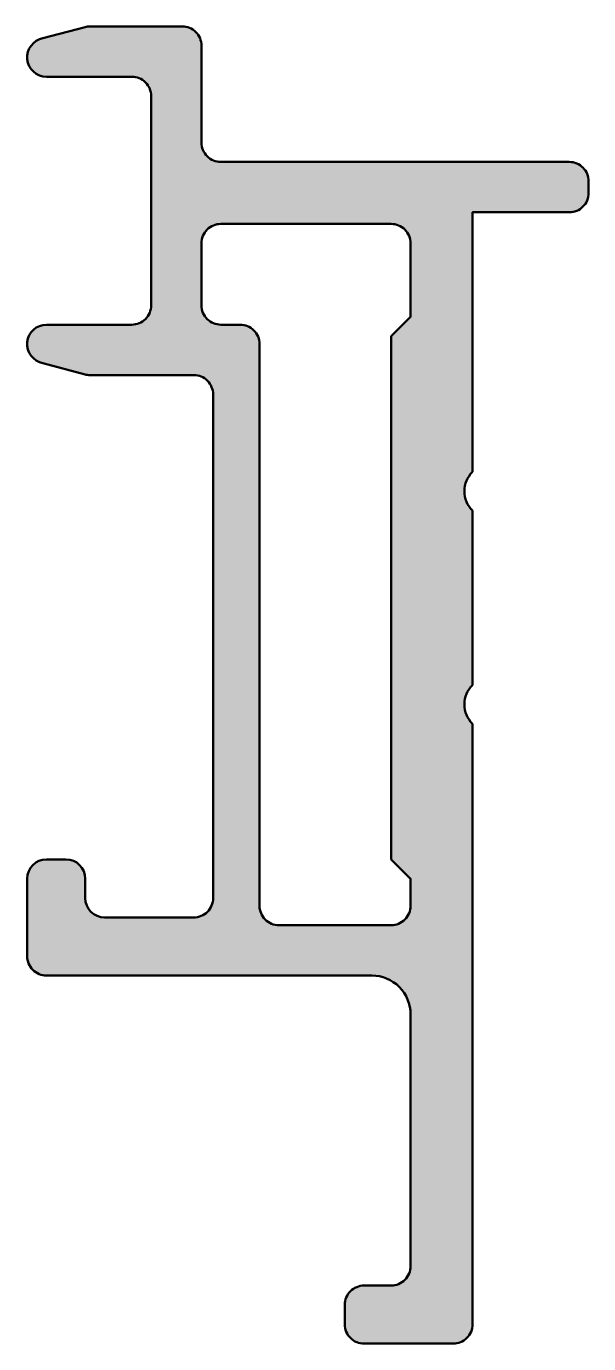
# Model space of a CAD drawing. Extents: x -4.5 to 10, y -39 to -5.
import ezdxf

# ---------------------------------------------------------------- set-up
doc = ezdxf.new("R2010")
doc.units = 0
doc.layers.add('0S-Alu contour', color=7, linetype='Continuous', lineweight=50)
doc.layers.add('0S-Alu hatch', color=252, linetype='Continuous', lineweight=25)

# ---------------------------------------------------------------- blocks, each defined once
blk = doc.blocks.new('398670__CAC98F2C_D385_4A05_A8D3_91BB4B93C109_')
at = {"layer": '0S-Alu hatch'}
h = blk.add_hatch(color=256, dxfattribs=at)
edge = h.paths.add_edge_path()
edge.add_arc((0.4999390562568354, -8.000332680520131), 0.4996979284156375, 179.9653537439737, 270.0346462560916)
edge.add_line((0.500241219199523, -8.500030517578125), (9.50024121919924, -8.500030517578011))
edge.add_ellipse((9.5005433821417, -8.999728354635323), major_axis=(-0.499697928414957, 0), ratio=1, start_angle=179.9653537439528, end_angle=270.0346462560656, ccw=False)
edge.add_line((10.00024121919901, -9.00003051757767), (10.00024121919889, -9.300018310546994))
edge.add_ellipse((9.500595482786991, -9.300372574134855), major_axis=(-0.4996458620035657, 0), ratio=1, start_angle=89.95937560650879, end_angle=180.0406243935273, ccw=False)
edge.add_line((9.50024121919941, -9.800018310546761), (7.000241219199296, -9.80001831054699))
edge.add_line((7.000241219199296, -9.80001831054699), (7.000241219199073, -16.5000183105468))
edge.add_arc((7.488180142575223, -17.00001831054689), 0.6986303693267047, 134.3005494149177, 225.6994505850882)
edge.add_line((7.000241219199125, -17.50001831054703), (7.00024121919924, -22.0003010864317))
edge.add_arc((7.488180142575376, -22.50030108643193), 0.6986303693267911, 134.3005494149091, 225.6994505850776)
edge.add_line((7.000241219199125, -23.00030108643205), (7.000241219199068, -38.50003051757847))
edge.add_ellipse((6.500543382141618, -38.50033268052067), major_axis=(-0.4996979284150953, 0), ratio=1, start_angle=89.96535374392431, end_angle=180.0346462560263, ccw=False)
edge.add_line((6.500241219199069, -39.00003051757812), (4.200253426230206, -39.00003051757824))
edge.add_ellipse((4.199951263287887, -38.50033268052079), major_axis=(-0.499697928415099, 0), ratio=1, start_angle=-0.03464625605772653, end_angle=90.03464625604948, ccw=False)
edge.add_line((3.700253426230433, -38.50003051757835), (3.700253426230432, -38.00003051757835))
edge.add_ellipse((4.19995126328803, -37.99972835463583), major_axis=(-0.4996979284152439, 0), ratio=1, start_angle=-90.03464625604568, end_angle=0.03464625606829941, ccw=False)
edge.add_line((4.200253426230317, -37.50003051757824), (4.900265633261628, -37.50003051757846))
edge.add_arc((4.900463049857057, -37.00022793417389), 0.4998026223932739, 269.9773687901758, 360.0226312098852)
edge.add_line((5.400265633261626, -37.00003051757803), (5.400265633261625, -30.49934028215319))
edge.add_arc((4.400709525402756, -30.49889639001239), 0.9995562064227318, 359.9745555608595, 450.0254444391478)
edge.add_line((4.400265633261846, -29.49934028215352), (-4.001534600425968, -29.49951017599733))
edge.add_ellipse((-4.001581568506924, -28.99951017820283), major_axis=(-0.5000000000004938, 0), ratio=1, start_angle=0, end_angle=90.0053821456292, ccw=False)
edge.add_line((-4.501581568507418, -28.99951017820283), (-4.501581568507702, -26.99986231375021))
edge.add_ellipse((-4.001581568507702, -26.99986231375021), major_axis=(-0.5, 0), ratio=1, start_angle=270, end_angle=360, ccw=False)
edge.add_line((-4.001581568507702, -26.49986231375021), (-3.501581568507674, -26.49986231375021))
edge.add_ellipse((-3.501581568507674, -26.99986231375021), major_axis=(-0.5, 0), ratio=1, start_angle=180, end_angle=270, ccw=False)
edge.add_line((-3.001581568507674, -26.99986231375023), (-3.001581568507702, -27.49986231375027))
edge.add_arc((-2.501581568507702, -27.49986231375027), 0.5, 180, 269.9999999999983)
edge.add_line((-2.501581568507717, -27.99986231375027), (-0.1994562522070557, -27.99986231375033))
edge.add_arc((-0.1994562522068874, -27.49986231375022), 0.5000000000001151, 269.9999999999807, 360)
edge.add_line((0.3005437477932276, -27.49986231375033), (0.3005437477933412, -14.50003051757824))
edge.add_arc((-0.1992037591143407, -14.49977802448558), 0.4997475706926498, 359.971051806888, 450.0289481931266)
edge.add_line((-0.199456252207173, -14.0000305175779), (-2.876173968112416, -14.00003051757824))
edge.add_ellipse((-2.876173968111324, -13.50003051758075), major_axis=(-0.4999999999974883, 0), ratio=1, start_angle=75.00138639496282, end_angle=89.99999999987489, ccw=False)
edge.add_line((-3.005571804294697, -13.98299656192398), (-4.09345138448109, -13.69152832031226))
edge.add_ellipse((-4.001582594507682, -13.20004169849053), major_axis=(-0.4999989739998691, 0), ratio=1, start_angle=-89.9987532621343, end_angle=79.41243856621321, ccw=False)
edge.add_line((-4.001593474325688, -12.70004272460903), (-1.799746573770191, -12.70004272460949))
edge.add_arc((-1.799559159381602, -12.20023013899751), 0.4998126207492998, 269.9785158411533, 360.0214841587773)
edge.add_line((-1.299746573769624, -12.20004272460949), (-1.299746573769738, -6.800114234340979))
edge.add_arc((-1.799559159381488, -6.799926819952958), 0.4998126207490718, 359.9785158412227, 450.0214841588011)
edge.add_line((-1.799746573769678, -6.300114234341208), (-4.00159347432529, -6.300114234341093))
edge.add_ellipse((-4.001582594507369, -5.800115260459499), major_axis=(-0.4999989739999652, 0), ratio=1, start_angle=-79.41243856616671, end_angle=89.99875326214408, ccw=False)
edge.add_line((-4.093451384481194, -5.308628638637742), (-3.005571804295105, -5.017160397025919))
edge.add_ellipse((-2.876173968112714, -5.500126441371682), major_axis=(-0.4999999999996784, 0), ratio=1, start_angle=269.99999999995094, end_angle=284.99861360485363, ccw=False)
edge.add_line((-2.876173968112285, -5.000126441372003), (-0.4997587808004198, -5.000126441371889))
edge.add_ellipse((-0.4994566178580726, -5.499824278429088), major_axis=(-0.4996979284148433, 0), ratio=1, start_angle=179.9653537439318, end_angle=270.0346462560526, ccw=False)
edge.add_line((0.0002412191991253, -5.500126441371663), (0.0002412191988412, -8.00003051757801))
edge = h.paths.add_edge_path()
edge.add_line((4.900265633261511, -26.50030108643205), (4.900265633261625, -13.00001831054692))
edge.add_line((4.900265633261625, -13.00001831054692), (5.400265633261739, -12.50001831054692))
edge.add_line((5.400265633261739, -12.50001831054692), (5.400265633261511, -10.60003662109375))
edge.add_arc((4.900463049857165, -10.59983920449798), 0.4998026223930509, 359.977368790147, 450.0226312098499)
edge.add_line((4.900265633261511, -10.10003662109363), (0.5002412191991255, -10.10003662109363))
edge.add_arc((0.4999390562570908, -10.59973445815126), 0.4996979284152694, 89.96535374398324, 180.0346462560893)
edge.add_line((0.0002412191994665, -10.60003662109398), (0.0002412191991255, -12.20004272460937))
edge.add_arc((0.4999887261064088, -12.2002952177022), 0.4997475706922518, 179.9710518068628, 270.0289481931264)
edge.add_line((0.5002412191992393, -12.70004272460949), (1.000540650483486, -12.70004267905733))
edge.add_ellipse((1.000793143599281, -13.19979023149358), major_axis=(-0.4997476162212214, 0), ratio=1, start_angle=179.9710518068756, end_angle=270.028948193122, ccw=False)
edge.add_line((1.500540696035528, -13.20004272460937), (1.500540696035528, -27.69917701311044))
edge.add_arc((2.000236729162504, -27.69944546311981), 0.4996961052362156, 179.9692191851643, 270.0325293699312)
edge.add_line((2.000520428917099, -28.19914148782152), (4.900265633261739, -28.19903205461424))
edge.add_arc((4.900469070433501, -27.69923549178623), 0.4997966042315371, 269.976678329622, 360.0233216703927)
edge.add_line((5.400265633261511, -27.69903205461435), (5.400265633261511, -27.00030108643193))
edge.add_line((5.400265633261511, -27.00030108643193), (4.900265633261511, -26.50030108643205))
at = {"layer": '0S-Alu contour', "color": 7}
for points in [[(-4.093451384481194, -5.308628638637742), (-3.005571804295105, -5.017160397025919)], [(-2.876173968112285, -5.000126441372003), (-0.4997587808004198, -5.000126441371889)], [(0.0002412191991253, -5.500126441371663), (0.0002412191988412, -8.00003051757801)], [(-1.799746573769678, -6.300114234341208), (-4.00159347432529, -6.300114234341093)], [(-1.299746573769624, -12.20004272460949), (-1.299746573769738, -6.800114234340979)], [(0.500241219199523, -8.500030517578125), (9.50024121919924, -8.500030517578011)], [(10.00024121919901, -9.00003051757767), (10.00024121919889, -9.300018310546994)], [(9.50024121919941, -9.800018310546761), (7.000241219199296, -9.80001831054699), (7.000241219199073, -16.5000183105468)], [(4.900265633261511, -10.10003662109363), (0.5002412191991255, -10.10003662109363)], [(0.0002412191994665, -10.60003662109398), (0.0002412191991255, -12.20004272460937)], [(4.900265633261511, -26.50030108643205), (4.900265633261625, -13.00001831054692), (5.400265633261739, -12.50001831054692), (5.400265633261511, -10.60003662109375)], [(-4.001593474325688, -12.70004272460903), (-1.799746573770191, -12.70004272460949)], [(0.5002412191992393, -12.70004272460949), (1.000540650483486, -12.70004267905733)], [(1.500540696035528, -13.20004272460937), (1.500540696035528, -27.69917701311044)], [(-3.005571804294697, -13.98299656192398), (-4.09345138448109, -13.69152832031226)], [(-0.199456252207173, -14.0000305175779), (-2.876173968112416, -14.00003051757824)], [(0.3005437477932276, -27.49986231375033), (0.3005437477933412, -14.50003051757824)], [(7.000241219199125, -17.50001831054703), (7.00024121919924, -22.0003010864317)], [(7.000241219199125, -23.00030108643205), (7.000241219199068, -38.50003051757847)], [(-4.001581568507702, -26.49986231375021), (-3.501581568507674, -26.49986231375021)], [(5.400265633261511, -27.69903205461435), (5.400265633261511, -27.00030108643193), (4.900265633261511, -26.50030108643205)], [(-4.501581568507418, -28.99951017820283), (-4.501581568507702, -26.99986231375021)], [(-3.001581568507674, -26.99986231375023), (-3.001581568507702, -27.49986231375027)], [(-2.501581568507717, -27.99986231375027), (-0.1994562522070557, -27.99986231375033)], [(2.000520428917099, -28.19914148782152), (4.900265633261739, -28.19903205461424)], [(4.400265633261846, -29.49934028215352), (-4.001534600425968, -29.49951017599733)], [(5.400265633261626, -37.00003051757803), (5.400265633261625, -30.49934028215319)], [(4.200253426230317, -37.50003051757824), (4.900265633261628, -37.50003051757846)], [(3.700253426230433, -38.50003051757835), (3.700253426230432, -38.00003051757835)], [(6.500241219199069, -39.00003051757812), (4.200253426230206, -39.00003051757824)]]:
    blk.add_lwpolyline(points, dxfattribs=at)
at = {"layer": '0S-Alu contour', "color": 7, "extrusion": (0, 0, -1)}
for centre, radius, start, end in [((2.876173968112714, -5.500126441371682), 0.4999999999996784, 75.00138639514638, 90.00000000004906), ((0.4994566178580726, -5.499824278429088), 0.4996979284148433, 89.96535374394738, 180.0346462560683), ((4.001582594507369, -5.800115260459499), 0.4999989739999653, 270.0012467378559, 79.41243856616667), ((-9.5005433821417, -8.999728354635323), 0.499697928414957, 89.96535374393436, 180.0346462560473), ((-9.500595482786991, -9.300372574134855), 0.4996458620035657, 179.9593756064727, 270.0406243934912), ((4.001582594507682, -13.20004169849053), 0.4999989739998691, 280.5875614337868, 89.99875326213431), ((-1.000793143599281, -13.19979023149358), 0.4997476162212214, 89.971051806878, 180.0289481931245), ((2.876173968111324, -13.50003051758075), 0.4999999999974883, 270.0000000001251, 284.9986136050373), ((4.001581568507702, -26.99986231375021), 0.5, 0, 90), ((3.501581568507674, -26.99986231375021), 0.5, 90, 180), ((4.001581568506924, -28.99951017820283), 0.5000000000004938, 269.9946178543708, 0), ((-4.19995126328803, -37.99972835463583), 0.4996979284152439, 359.9653537439317, 90.03464625604566), ((-4.199951263287887, -38.50033268052079), 0.4996979284150991, 269.9653537439505, 0.0346462560578236), ((-6.500543382141618, -38.50033268052067), 0.4996979284150954, 179.9653537439737, 270.0346462560757)]:
    blk.add_arc(centre, radius, start, end, dxfattribs=at)
at = {"layer": '0S-Alu contour', "color": 7}
for centre, radius, start, end in [((-1.799559159381488, -6.799926819952958), 0.4998126207490718, 359.9785158412227, 90.02148415880112), ((0.4999390562568354, -8.000332680520131), 0.4996979284156375, 179.9653537439737, 270.0346462560916), ((0.4999390562570908, -10.59973445815126), 0.4996979284152694, 89.96535374398324, 180.0346462560893), ((4.900463049857165, -10.59983920449798), 0.4998026223930509, 359.977368790147, 90.02263120984995), ((-1.799559159381602, -12.20023013899751), 0.4998126207492998, 269.9785158411533, 0.0214841587773204), ((0.4999887261064088, -12.2002952177022), 0.4997475706922518, 179.9710518068628, 270.0289481931264), ((-0.1992037591143407, -14.49977802448558), 0.4997475706926498, 359.971051806888, 90.02894819312667), ((7.488180142575223, -17.00001831054689), 0.6986303693267047, 134.3005494149177, 225.6994505850882), ((7.488180142575376, -22.50030108643193), 0.6986303693267911, 134.3005494149091, 225.6994505850776), ((-2.501581568507702, -27.49986231375027), 0.5, 180, 269.9999999999983), ((-0.1994562522068874, -27.49986231375022), 0.5000000000001151, 269.9999999999807, 0), ((2.000236729162504, -27.69944546311981), 0.4996961052362156, 179.9692191851643, 270.0325293699312), ((4.900469070433501, -27.69923549178623), 0.4997966042315371, 269.976678329622, 0.0233216703926438), ((4.400709525402756, -30.49889639001239), 0.9995562064227318, 359.9745555608595, 90.02544443914783), ((4.900463049857057, -37.00022793417389), 0.4998026223932739, 269.9773687901758, 0.0226312098851926)]:
    blk.add_arc(centre, radius, start, end, dxfattribs=at)
blk = doc.blocks.new('398670__A31329ED_8823_4FDA_9EA5_E194529BD4F0_')
at = {"layer": '0S-Alu contour', "color": 7}
blk.add_blockref('398670__CAC98F2C_D385_4A05_A8D3_91BB4B93C109_', (0, 0), dxfattribs=at)

msp = doc.modelspace()

# ---------------------------------------------------------------- block references
at = {"layer": '0S-Alu contour', "color": 7}
msp.add_blockref('398670__A31329ED_8823_4FDA_9EA5_E194529BD4F0_', (0, 0), dxfattribs=at)

doc.saveas('drawing.dxf')
